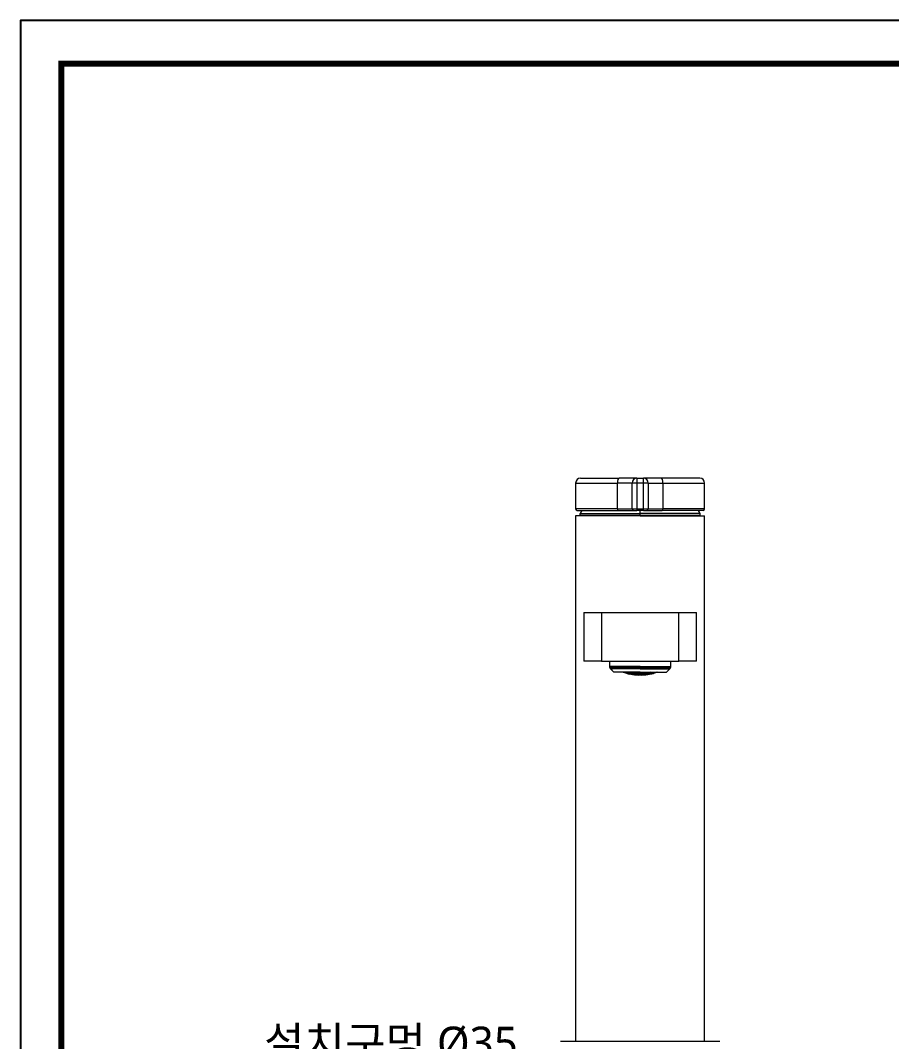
# Model space of a CAD drawing. Extents: x 2472 to 3262, y 0 to 579.
# Drawn here: x 2471.8 to 2741.9, y 262.1 to 578.8 of the extents above; entities that cross this region are included whole.
import ezdxf

# ---------------------------------------------------------------- set-up
doc = ezdxf.new("R2010")
doc.units = 0
doc.header["$LTSCALE"] = 10
doc.header["$MEASUREMENT"] = 0
doc.header["$PDMODE"] = 3
doc.header["$PDSIZE"] = -10
doc.layers.get('0').update_dxf_attribs({"linetype": 'CONTINUOUS'})
doc.layers.get('DEFPOINTS').update_dxf_attribs({"linetype": 'CONTINUOUS'})
doc.layers.add('1', color=7, linetype='CONTINUOUS')
doc.styles.add('Daelim Dimension', font='NanumGothic.ttf')
doc.dimstyles.new('DEFAULT', dxfattribs={"dimscale": 2, "dimtxt": 2, "dimasz": 2, "dimexe": 0, "dimexo": 2, "dimgap": 1, "dimtad": 1, "dimdec": 0, "dimzin": 9, "dimdsep": 46, "dimtxsty": 'Daelim Dimension', "dimcen": 0.5, "dimclrd": 5, "dimclre": 5, "dimclrt": 256, "dimadec": 1, "dimazin": 0, "dimtfac": 1, "dimtdec": 0, "dimtix": 1, "dimtmove": 0, "dimatfit": 3, "dimfxl": 1, "dimtolj": 1, "dimtzin": 1, "dimlwd": 9, "dimlwe": 9, "dimarcsym": 0})

# ---------------------------------------------------------------- blocks, each defined once
blk = doc.blocks.new('*D6')
at = {"color": 5, "lineweight": 9, "ltscale": 0.5, "transparency": 16777216}
for p, q in [((2646.17, 255.29), (2646.17, 252.58)), ((2681.17, 255.27), (2681.17, 252.58)), ((2646.17, 252.58), (2543.61, 252.58)), ((2677.17, 252.58), (2650.17, 252.58))]:
    blk.add_line(p, q, dxfattribs=at)
at = {"color": 5, "ltscale": 0.5, "transparency": 16777216}
for points in [[(2650.17, 253.25), (2650.17, 251.92), (2646.17, 252.58)], [(2677.17, 253.25), (2677.17, 251.92), (2681.17, 252.58)]]:
    blk.add_solid(points, dxfattribs=at)
at = {"layer": 'DEFPOINTS', "color": 0, "ltscale": 0.5, "transparency": 16777216}
for p in [(2646.17, 251.29), (2681.17, 252.58), (2681.17, 251.27)]:
    blk.add_point(p, dxfattribs=at)
at = {"color": 7, "ltscale": 0.5, "transparency": 16777216, "insert": (2586.72, 261.21), "char_height": 10, "attachment_point": 5, "style": 'Daelim Dimension'}
blk.add_mtext('\\A1;설치구멍 %%C35', dxfattribs=at)

msp = doc.modelspace()

# ---------------------------------------------------------------- linework, layer by layer
at = {"ltscale": 0.5}
msp.add_lwpolyline([(2471.83, 0), (3261.71, 0), (3261.71, 578.76), (2471.83, 578.76)], close=True, dxfattribs=at)
at = {"color": 5, "linetype": 'ByBlock', "lineweight": 200, "const_width": 1.82}
msp.add_lwpolyline([(2484.54, 24.78), (3248.94, 24.78), (3248.94, 565.32), (2484.54, 565.32)], close=True, dxfattribs=at)
at = {"layer": '1', "color": 7, "linetype": 'Continuous', "lineweight": 18}
for p, q in [((2643.98, 435.32), (2643.98, 427.32)), ((2645.48, 436.82), (2657.47, 436.82)), ((2662.98, 436.82), (2657.47, 436.82)), ((2661.48, 427.32), (2661.48, 435.32)), ((2662.98, 436.82), (2664.98, 436.82)), ((2670.49, 436.82), (2664.98, 436.82)), ((2666.48, 435.32), (2666.48, 427.32)), ((2682.48, 436.82), (2670.49, 436.82)), ((2683.98, 427.32), (2683.98, 435.32)), ((2643.98, 425.12), (2643.98, 262.12)), ((2663.98, 425.12), (2643.98, 425.12)), ((2644.48, 426.82), (2657.12, 426.82)), ((2645.33, 425.82), (2645.33, 425.32)), ((2645.33, 425.82), (2663.98, 425.82)), ((2645.33, 425.32), (2645.53, 425.12)), ((2645.33, 425.32), (2663.98, 425.32)), ((2657.12, 426.82), (2661.98, 426.82)), ((2661.98, 426.82), (2662.98, 426.82)), ((2664.98, 426.82), (2662.98, 426.82)), ((2682.63, 425.82), (2663.98, 425.82)), ((2663.98, 425.32), (2682.63, 425.32)), ((2663.98, 425.12), (2683.98, 425.12)), ((2664.98, 426.82), (2665.98, 426.82)), ((2665.98, 426.82), (2670.84, 426.82)), ((2683.48, 426.82), (2670.84, 426.82)), ((2682.43, 425.12), (2682.63, 425.32)), ((2682.63, 425.32), (2682.63, 425.82)), ((2683.98, 262.12), (2683.98, 425.12)), ((2646.48, 395.12), (2651.98, 395.12)), ((2646.48, 395.12), (2646.48, 380.12)), ((2651.98, 395.12), (2675.98, 395.12)), ((2675.98, 395.12), (2681.48, 395.12)), ((2681.48, 380.12), (2681.48, 395.12)), ((2651.98, 380.12), (2646.48, 380.12)), ((2651.98, 380.12), (2675.98, 380.12)), ((2654.45, 380.12), (2654.47, 378.39)), ((2673.5, 378.39), (2673.51, 380.12)), ((2681.48, 380.12), (2675.98, 380.12)), ((2654.76, 377.69), (2655.83, 376.62)), ((2672.13, 376.62), (2673.21, 377.69)), ((2663.98, 376.62), (2655.83, 376.62)), ((2659.48, 376.62), (2659.48, 376.47)), ((2660, 376.49), (2660, 376.62)), ((2660, 376.26), (2660, 376.45)), ((2660.41, 376.22), (2660.41, 376.09)), ((2660.69, 376.38), (2660.69, 376.62)), ((2660.69, 376.14), (2660.69, 376.34)), ((2660.9, 376.09), (2660.9, 376.1)), ((2661.21, 376.45), (2661.21, 376.62)), ((2661.21, 376.17), (2661.21, 376.41)), ((2661.9, 376.62), (2661.9, 376.38)), ((2661.9, 376.33), (2661.9, 376.1)), ((2661.98, 376.03), (2661.98, 375.91)), ((2662.42, 376.62), (2662.42, 376.5)), ((2662.42, 376.45), (2662.42, 376.18)), ((2662.42, 375.94), (2662.42, 376.14)), ((2663.12, 376.47), (2663.12, 376.62)), ((2663.12, 376.14), (2663.12, 376.41)), ((2663.12, 375.9), (2663.12, 376.1)), ((2663.64, 376.59), (2663.64, 376.28)), ((2663.64, 376.23), (2663.64, 375.99)), ((2663.64, 375.96), (2663.64, 375.79)), ((2663.98, 376.62), (2672.13, 376.62)), ((2664.33, 376.59), (2664.33, 376.28)), ((2664.33, 375.99), (2664.33, 376.23)), ((2664.33, 375.79), (2664.33, 375.96)), ((2664.85, 376.62), (2664.85, 376.47)), ((2664.85, 376.41), (2664.85, 376.14)), ((2664.85, 376.1), (2664.85, 375.9)), ((2665.54, 376.5), (2665.54, 376.62)), ((2665.54, 376.18), (2665.54, 376.45)), ((2665.54, 375.94), (2665.54, 376.14)), ((2665.98, 375.91), (2665.98, 376.03)), ((2666.06, 376.38), (2666.06, 376.62)), ((2666.06, 376.1), (2666.06, 376.33)), ((2666.75, 376.45), (2666.75, 376.62)), ((2666.75, 376.41), (2666.75, 376.17)), ((2667.07, 376.11), (2667.07, 376.09)), ((2667.27, 376.62), (2667.27, 376.38)), ((2667.27, 376.34), (2667.27, 376.14)), ((2667.56, 376.09), (2667.56, 376.22)), ((2667.56, 376.09), (2667.56, 376.09)), ((2667.97, 376.62), (2667.97, 376.49)), ((2667.97, 376.45), (2667.97, 376.26)), ((2668.49, 376.62), (2668.49, 376.47)), ((2663.88, 262.12), (2639.28, 262.12)), ((2688.68, 262.12), (2663.98, 262.12))]:
    msp.add_line(p, q, dxfattribs=at)
at = {"layer": '1', "color": 7, "linetype": 'Continuous', "lineweight": 13}
for p, q in [((2643.98, 435.32), (2656.95, 435.32)), ((2656.95, 427.32), (2656.95, 435.32)), ((2661.48, 435.32), (2656.95, 435.32)), ((2662.98, 435.32), (2661.48, 435.32)), ((2662.98, 436.82), (2662.98, 435.32)), ((2662.98, 435.32), (2662.98, 427.32)), ((2664.98, 435.32), (2662.98, 435.32)), ((2664.98, 435.32), (2664.98, 436.82)), ((2664.98, 427.32), (2664.98, 435.32)), ((2666.48, 435.32), (2664.98, 435.32)), ((2666.48, 435.32), (2671.02, 435.32)), ((2671.02, 435.32), (2683.98, 435.32)), ((2671.02, 435.32), (2671.02, 427.32)), ((2656.95, 427.32), (2643.98, 427.32)), ((2656.95, 427.32), (2661.48, 427.32)), ((2661.48, 427.32), (2662.98, 427.32)), ((2662.98, 427.32), (2662.98, 426.82)), ((2662.98, 427.32), (2664.98, 427.32)), ((2663.98, 425.32), (2663.98, 425.82)), ((2663.98, 425.32), (2663.98, 425.12)), ((2664.98, 426.82), (2664.98, 427.32)), ((2664.98, 427.32), (2666.48, 427.32)), ((2666.48, 427.32), (2671.02, 427.32)), ((2683.98, 427.32), (2671.02, 427.32)), ((2651.98, 395.12), (2651.98, 380.12)), ((2675.98, 380.12), (2675.98, 395.12)), ((2663.98, 378.39), (2654.47, 378.39)), ((2663.98, 378.01), (2654.55, 378.01)), ((2654.76, 377.69), (2655.46, 377.69)), ((2663.98, 377.69), (2655.46, 377.69)), ((2663.98, 378.39), (2673.5, 378.39)), ((2663.98, 378.01), (2673.42, 378.01)), ((2663.98, 377.69), (2673.21, 377.69))]:
    msp.add_line(p, q, dxfattribs=at)
at = {"layer": '1', "color": 7, "linetype": 'Continuous', "lineweight": 18}
for centre, radius, start, end in [((2645.48, 435.32), 1.5, 90, 180), ((2662.98, 435.32), 1.5, 90, 180), ((2664.98, 435.32), 1.5, 0, 90), ((2682.48, 435.32), 1.5, 0, 90), ((2644.48, 427.32), 0.5, 180, 270), ((2659.23, 417.89), 16, 146.0721, 150.2877), ((2661.98, 427.32), 0.5, 180, 270), ((2665.98, 427.32), 0.5, 270, 0), ((2668.74, 417.89), 16, 29.7123, 33.9277), ((2683.48, 427.32), 0.5, 270, 0), ((2655.47, 378.4), 1, 180.5, 202.75), ((2655.47, 378.4), 1, 202.75, 225), ((2672.5, 378.4), 1, 315, 337.25), ((2672.5, 378.4), 1, 337.25, 359.5)]:
    msp.add_arc(centre, radius, start, end, dxfattribs=at)
at = {"layer": '1', "color": 7, "linetype": 'Continuous', "lineweight": 13}
for centre, major_axis, ratio, start_param, end_param in [((2657.47, 435.32), (0, 1.5), 0.351852, 0, 1.570796), ((2670.49, 435.32), (0, 1.5), 0.351852, 4.712389, 6.283185), ((2657.12, 427.32), (0, -0.5), 0.351852, 4.712389, 6.283185), ((2663.98, 417.89), (0, 16), 0.000009, 5.230971, 5.304542), ((2670.84, 427.32), (0, -0.5), 0.351852, 0, 1.570796)]:
    msp.add_ellipse(centre, major_axis=major_axis, ratio=ratio, start_param=start_param, end_param=end_param, dxfattribs=at)
at = {"layer": '1', "color": 7, "linetype": 'Continuous', "lineweight": 18}
for points in [[(2658.69, 376.62), (2658.96, 376.55), (2659.23, 376.49), (2659.5, 376.44)], [(2659.5, 376.44), (2659.23, 376.49), (2658.96, 376.55), (2658.69, 376.62)], [(2659.48, 376.47), (2659.25, 376.51), (2659.02, 376.56), (2658.79, 376.62)], [(2659.48, 376.47), (2659.6, 376.47), (2659.71, 376.49), (2659.83, 376.5)], [(2659.9, 376.26), (2659.77, 376.31), (2659.63, 376.37), (2659.5, 376.44)], [(2659.83, 376.5), (2659.76, 376.54), (2659.69, 376.58), (2659.62, 376.62)], [(2659.65, 376.41), (2659.77, 376.42), (2659.88, 376.44), (2660, 376.45)], [(2659.65, 376.41), (2659.69, 376.4), (2659.77, 376.36), (2659.89, 376.31), (2659.96, 376.27), (2660, 376.26)], [(2659.77, 376.62), (2659.84, 376.57), (2659.92, 376.53), (2660, 376.49)], [(2660.66, 376.13), (2660.41, 376.17), (2660.16, 376.21), (2659.9, 376.26)], [(2660, 376.49), (2660.23, 376.45), (2660.46, 376.41), (2660.69, 376.38)], [(2660.69, 376.34), (2660.46, 376.37), (2660.23, 376.41), (2660, 376.45)], [(2660, 376.26), (2660.23, 376.22), (2660.46, 376.18), (2660.69, 376.14)], [(2661.04, 376.45), (2660.92, 376.51), (2660.81, 376.58), (2660.69, 376.65)], [(2660.69, 376.38), (2660.81, 376.4), (2660.92, 376.42), (2661.04, 376.45)], [(2661.04, 376.18), (2661, 376.2), (2660.93, 376.23), (2660.81, 376.28), (2660.73, 376.32), (2660.69, 376.34)], [(2661.04, 376.18), (2661, 376.18), (2660.92, 376.16), (2660.81, 376.15), (2660.73, 376.14), (2660.69, 376.14)], [(2660.87, 376.65), (2660.98, 376.58), (2661.1, 376.51), (2661.21, 376.45)], [(2661.21, 376.41), (2661.17, 376.4), (2661.1, 376.38), (2660.98, 376.35), (2660.9, 376.34), (2660.87, 376.33)], [(2660.87, 376.33), (2660.9, 376.31), (2660.98, 376.28), (2661.1, 376.22), (2661.17, 376.19), (2661.21, 376.17)], [(2660.87, 376.1), (2660.9, 376.1), (2660.98, 376.11), (2661.1, 376.13), (2661.17, 376.14), (2661.21, 376.14)], [(2660.87, 376.1), (2660.87, 376.1), (2660.88, 376.1), (2660.89, 376.09), (2660.89, 376.09), (2660.9, 376.09)], [(2661.9, 376.38), (2661.67, 376.4), (2661.44, 376.42), (2661.21, 376.45)], [(2661.9, 376.33), (2661.67, 376.35), (2661.44, 376.38), (2661.21, 376.41)], [(2661.9, 376.1), (2661.67, 376.12), (2661.44, 376.14), (2661.21, 376.17)], [(2661.9, 376.06), (2661.67, 376.08), (2661.44, 376.11), (2661.21, 376.14)], [(2662.25, 376.49), (2662.14, 376.45), (2662.02, 376.41), (2661.9, 376.38)], [(2662.25, 376.17), (2662.21, 376.19), (2662.14, 376.22), (2662.02, 376.28), (2661.94, 376.31), (2661.9, 376.33)], [(2662.25, 376.17), (2662.21, 376.16), (2662.14, 376.14), (2662.02, 376.12), (2661.94, 376.1), (2661.9, 376.1)], [(2662.25, 375.94), (2662.14, 375.98), (2662.02, 376.02), (2661.9, 376.06)], [(2661.98, 375.91), (2662.07, 375.91), (2662.16, 375.93), (2662.25, 375.94)], [(2662.25, 376.49), (2662.17, 376.53), (2662.09, 376.57), (2662.02, 376.62)], [(2662.42, 376.45), (2662.31, 376.41), (2662.19, 376.37), (2662.08, 376.34)], [(2662.42, 376.18), (2662.39, 376.2), (2662.31, 376.23), (2662.19, 376.28), (2662.12, 376.32), (2662.08, 376.34)], [(2662.42, 376.14), (2662.31, 376.11), (2662.19, 376.08), (2662.08, 376.06)], [(2662.08, 376.06), (2662.19, 376.02), (2662.31, 375.98), (2662.42, 375.94)], [(2662.42, 375.91), (2662.34, 375.9), (2662.26, 375.89), (2662.18, 375.88)], [(2662.42, 376.5), (2662.35, 376.54), (2662.28, 376.58), (2662.21, 376.62)], [(2662.42, 376.5), (2662.65, 376.49), (2662.89, 376.47), (2663.12, 376.47)], [(2663.12, 376.41), (2662.89, 376.42), (2662.65, 376.44), (2662.42, 376.45)], [(2662.42, 376.18), (2662.5, 376.18), (2662.66, 376.16), (2662.89, 376.15), (2663.04, 376.14), (2663.12, 376.14)], [(2663.12, 376.1), (2662.89, 376.11), (2662.65, 376.12), (2662.42, 376.14)], [(2662.42, 375.94), (2662.65, 375.92), (2662.89, 375.91), (2663.12, 375.9)], [(2663.12, 375.87), (2662.89, 375.88), (2662.65, 375.89), (2662.42, 375.91)], [(2663.46, 376.62), (2663.35, 376.56), (2663.23, 376.51), (2663.12, 376.47)], [(2663.46, 376.26), (2663.35, 376.31), (2663.23, 376.36), (2663.12, 376.41)], [(2663.46, 376.26), (2663.43, 376.24), (2663.35, 376.22), (2663.23, 376.18), (2663.16, 376.15), (2663.12, 376.14)], [(2663.46, 375.98), (2663.35, 376.02), (2663.23, 376.06), (2663.12, 376.1)], [(2663.46, 375.98), (2663.35, 375.95), (2663.23, 375.92), (2663.12, 375.9)], [(2663.46, 375.78), (2663.35, 375.81), (2663.23, 375.84), (2663.12, 375.87)], [(2663.64, 376.59), (2663.52, 376.53), (2663.41, 376.48), (2663.29, 376.43)], [(2663.64, 376.28), (2663.52, 376.33), (2663.41, 376.38), (2663.29, 376.43)], [(2663.64, 376.23), (2663.6, 376.22), (2663.52, 376.19), (2663.4, 376.15), (2663.33, 376.13), (2663.29, 376.11)], [(2663.64, 375.99), (2663.52, 376.03), (2663.41, 376.07), (2663.29, 376.11)], [(2663.64, 375.96), (2663.52, 375.93), (2663.41, 375.9), (2663.29, 375.88)], [(2663.64, 375.79), (2663.52, 375.82), (2663.41, 375.84), (2663.29, 375.88)], [(2663.45, 375.78), (2663.45, 375.78), (2663.46, 375.78), (2663.46, 375.78)], [(2664.33, 376.59), (2664.1, 376.58), (2663.87, 376.58), (2663.64, 376.59)], [(2663.64, 376.28), (2663.71, 376.28), (2663.87, 376.28), (2664.1, 376.28), (2664.25, 376.28), (2664.33, 376.28)], [(2664.33, 376.23), (2664.25, 376.23), (2664.1, 376.23), (2663.87, 376.23), (2663.71, 376.23), (2663.64, 376.23)], [(2663.64, 375.99), (2663.87, 375.99), (2664.1, 375.99), (2664.33, 375.99)], [(2664.33, 375.96), (2664.1, 375.96), (2663.87, 375.96), (2663.64, 375.96)], [(2663.64, 375.79), (2663.87, 375.79), (2664.1, 375.79), (2664.33, 375.79)], [(2664.33, 376.59), (2664.44, 376.53), (2664.56, 376.48), (2664.68, 376.43)], [(2664.68, 376.43), (2664.56, 376.38), (2664.45, 376.33), (2664.33, 376.28)], [(2664.68, 376.11), (2664.64, 376.13), (2664.56, 376.15), (2664.45, 376.19), (2664.37, 376.22), (2664.33, 376.23)], [(2664.68, 376.11), (2664.56, 376.07), (2664.45, 376.03), (2664.33, 375.99)], [(2664.68, 375.88), (2664.56, 375.9), (2664.44, 375.93), (2664.33, 375.96)], [(2664.68, 375.88), (2664.56, 375.84), (2664.45, 375.82), (2664.33, 375.79)], [(2664.5, 376.62), (2664.62, 376.56), (2664.73, 376.51), (2664.85, 376.47)], [(2664.5, 376.26), (2664.62, 376.31), (2664.73, 376.36), (2664.85, 376.41)], [(2664.5, 376.26), (2664.62, 376.22), (2664.73, 376.18), (2664.85, 376.14)], [(2664.5, 375.98), (2664.62, 376.02), (2664.73, 376.06), (2664.85, 376.1)], [(2664.5, 375.98), (2664.62, 375.95), (2664.73, 375.92), (2664.85, 375.9)], [(2664.85, 375.87), (2664.73, 375.84), (2664.62, 375.81), (2664.5, 375.78)], [(2664.5, 375.78), (2664.51, 375.78), (2664.51, 375.78), (2664.52, 375.78)], [(2664.85, 376.47), (2665.08, 376.47), (2665.31, 376.49), (2665.54, 376.5)], [(2665.54, 376.45), (2665.31, 376.44), (2665.08, 376.42), (2664.85, 376.41)], [(2664.85, 376.14), (2665.08, 376.15), (2665.31, 376.16), (2665.54, 376.18)], [(2665.54, 376.14), (2665.46, 376.14), (2665.31, 376.13), (2665.08, 376.11), (2664.93, 376.1), (2664.85, 376.1)], [(2664.85, 375.9), (2665.08, 375.91), (2665.31, 375.92), (2665.54, 375.94)], [(2665.54, 375.91), (2665.31, 375.89), (2665.08, 375.88), (2664.85, 375.87)], [(2665.54, 376.5), (2665.61, 376.54), (2665.68, 376.58), (2665.75, 376.62)], [(2665.89, 376.34), (2665.77, 376.37), (2665.66, 376.41), (2665.54, 376.45)], [(2665.54, 376.18), (2665.58, 376.2), (2665.66, 376.23), (2665.77, 376.28), (2665.85, 376.32), (2665.89, 376.34)], [(2665.54, 376.14), (2665.66, 376.11), (2665.77, 376.08), (2665.89, 376.06)], [(2665.54, 375.94), (2665.66, 375.98), (2665.77, 376.02), (2665.89, 376.06)], [(2665.78, 375.88), (2665.7, 375.89), (2665.62, 375.9), (2665.54, 375.91)], [(2665.72, 376.49), (2665.79, 376.53), (2665.87, 376.57), (2665.95, 376.62)], [(2665.72, 376.49), (2665.83, 376.45), (2665.95, 376.41), (2666.06, 376.38)], [(2666.06, 376.33), (2666.02, 376.31), (2665.94, 376.28), (2665.83, 376.22), (2665.75, 376.19), (2665.72, 376.17)], [(2665.72, 376.17), (2665.83, 376.14), (2665.95, 376.12), (2666.06, 376.1)], [(2666.06, 376.06), (2665.95, 376.02), (2665.83, 375.98), (2665.72, 375.94)], [(2665.72, 375.94), (2665.8, 375.93), (2665.89, 375.91), (2665.98, 375.91)], [(2666.75, 376.45), (2666.52, 376.42), (2666.29, 376.4), (2666.06, 376.38)], [(2666.75, 376.41), (2666.68, 376.4), (2666.52, 376.38), (2666.29, 376.35), (2666.14, 376.34), (2666.06, 376.33)], [(2666.75, 376.17), (2666.68, 376.16), (2666.52, 376.14), (2666.29, 376.12), (2666.14, 376.1), (2666.06, 376.1)], [(2666.75, 376.14), (2666.52, 376.11), (2666.29, 376.08), (2666.06, 376.06)], [(2666.75, 376.45), (2666.87, 376.51), (2666.99, 376.58), (2667.1, 376.65)], [(2666.75, 376.41), (2666.87, 376.38), (2666.99, 376.35), (2667.1, 376.33)], [(2666.75, 376.17), (2666.79, 376.19), (2666.87, 376.22), (2666.98, 376.28), (2667.06, 376.31), (2667.1, 376.33)], [(2667.1, 376.1), (2666.99, 376.11), (2666.87, 376.12), (2666.75, 376.14)], [(2667.27, 376.65), (2667.16, 376.58), (2667.04, 376.51), (2666.93, 376.45)], [(2667.27, 376.38), (2667.16, 376.4), (2667.04, 376.42), (2666.93, 376.45)], [(2667.27, 376.34), (2667.23, 376.32), (2667.16, 376.28), (2667.04, 376.23), (2666.97, 376.2), (2666.93, 376.18)], [(2666.93, 376.18), (2667.04, 376.16), (2667.16, 376.15), (2667.27, 376.14)], [(2667.07, 376.09), (2667.07, 376.09), (2667.08, 376.09), (2667.09, 376.1), (2667.1, 376.1), (2667.1, 376.1)], [(2667.27, 376.38), (2667.51, 376.41), (2667.74, 376.45), (2667.97, 376.49)], [(2667.97, 376.45), (2667.74, 376.41), (2667.51, 376.37), (2667.27, 376.34)], [(2667.27, 376.14), (2667.35, 376.15), (2667.5, 376.18), (2667.73, 376.22), (2667.89, 376.24), (2667.97, 376.26)], [(2668.06, 376.26), (2667.81, 376.21), (2667.56, 376.17), (2667.31, 376.13)], [(2667.53, 376.16), (2667.71, 376.19), (2667.89, 376.22), (2668.06, 376.26)], [(2667.97, 376.49), (2668.05, 376.53), (2668.12, 376.57), (2668.2, 376.62)], [(2668.31, 376.41), (2668.2, 376.42), (2668.08, 376.44), (2667.97, 376.45)], [(2667.97, 376.26), (2668, 376.27), (2668.08, 376.31), (2668.19, 376.36), (2668.27, 376.4), (2668.31, 376.41)], [(2668.47, 376.44), (2668.33, 376.37), (2668.2, 376.31), (2668.06, 376.26)], [(2668.35, 376.62), (2668.28, 376.58), (2668.21, 376.54), (2668.14, 376.5)], [(2668.49, 376.47), (2668.37, 376.47), (2668.26, 376.49), (2668.14, 376.5)], [(2668.47, 376.44), (2668.74, 376.49), (2669.01, 376.55), (2669.28, 376.62)], [(2669.28, 376.62), (2669.01, 376.55), (2668.74, 376.49), (2668.47, 376.44)], [(2669.18, 376.62), (2668.95, 376.56), (2668.72, 376.51), (2668.49, 376.47)]]:
    msp.add_open_spline(points, degree=3, dxfattribs=at)
for points, knots in [([(2659.48, 376.48), (2659.48, 376.48), (2659.48, 376.48), (2659.48, 376.47), (2659.48, 376.47), (2659.48, 376.47), (2659.48, 376.46), (2659.48, 376.46), (2659.48, 376.46), (2659.48, 376.46), (2659.48, 376.45), (2659.48, 376.45), (2659.48, 376.45), (2659.48, 376.45), (2659.49, 376.44), (2659.49, 376.44), (2659.49, 376.44), (2659.49, 376.44), (2659.5, 376.44), (2659.5, 376.44)], [0, 0, 0, 0, 0.043982, 0.088347, 0.133158, 0.178481, 0.224376, 0.270894, 0.318081, 0.365983, 0.414647, 0.464122, 0.505012, 0.557767, 0.622406, 0.698931, 0.787361, 0.887721, 1, 1, 1, 1]), ([(2659.88, 376.3), (2659.88, 376.3), (2659.88, 376.3), (2659.88, 376.29), (2659.88, 376.29), (2659.88, 376.29), (2659.88, 376.29), (2659.88, 376.28), (2659.88, 376.28), (2659.88, 376.28), (2659.88, 376.28), (2659.89, 376.27), (2659.89, 376.27), (2659.89, 376.27), (2659.89, 376.26), (2659.89, 376.26), (2659.9, 376.26), (2659.9, 376.26), (2659.9, 376.26), (2659.9, 376.26)], [0, 0, 0, 0, 0.039545, 0.079467, 0.119822, 0.16066, 0.202021, 0.243941, 0.28645, 0.329579, 0.373358, 0.417819, 0.463002, 0.536042, 0.615606, 0.701781, 0.79458, 0.893982, 1, 1, 1, 1]), ([(2660.51, 376.12), (2660.51, 376.12), (2660.51, 376.12), (2660.5, 376.12), (2660.5, 376.12), (2660.49, 376.12), (2660.49, 376.13), (2660.48, 376.13), (2660.48, 376.13), (2660.47, 376.13), (2660.47, 376.13), (2660.47, 376.13), (2660.46, 376.13), (2660.46, 376.13), (2660.45, 376.13), (2660.45, 376.14), (2660.45, 376.14), (2660.44, 376.14), (2660.44, 376.14), (2660.44, 376.14), (2660.44, 376.14), (2660.43, 376.14), (2660.43, 376.14), (2660.43, 376.14), (2660.43, 376.14), (2660.42, 376.14), (2660.42, 376.14), (2660.42, 376.15), (2660.42, 376.15), (2660.42, 376.15), (2660.42, 376.15), (2660.42, 376.15), (2660.41, 376.15), (2660.41, 376.15), (2660.41, 376.15), (2660.41, 376.15), (2660.41, 376.15), (2660.41, 376.15), (2660.41, 376.15), (2660.41, 376.15), (2660.41, 376.15), (2660.41, 376.15), (2660.41, 376.16), (2660.41, 376.16), (2660.41, 376.16), (2660.41, 376.16), (2660.41, 376.16), (2660.41, 376.16), (2660.41, 376.16)], [0, 0, 0, 0, 0.001721, 0.031499, 0.060922, 0.089991, 0.118706, 0.147066, 0.175072, 0.202724, 0.230022, 0.256965, 0.283554, 0.309789, 0.33567, 0.361197, 0.386369, 0.411187, 0.435651, 0.459761, 0.483517, 0.506919, 0.529966, 0.55266, 0.575, 0.596985, 0.618617, 0.639894, 0.660818, 0.681388, 0.701604, 0.721466, 0.740974, 0.760129, 0.778929, 0.797376, 0.81547, 0.833209, 0.850595, 0.867628, 0.884307, 0.900633, 0.916605, 0.932224, 0.94749, 0.962402, 0.976962, 1, 1, 1, 1]), ([(2660.45, 376.11), (2660.45, 376.11), (2660.46, 376.1), (2660.52, 376.08), (2660.59, 376.06), (2660.62, 376.05)], [0, 0, 0, 0, 0.333325, 0.666662, 1, 1, 1, 1]), ([(2660.62, 376.05), (2660.59, 376.06), (2660.52, 376.08), (2660.46, 376.1), (2660.45, 376.11), (2660.45, 376.11)], [0, 0, 0, 0, 0.333334, 0.666668, 1, 1, 1, 1]), ([(2660.66, 376.13), (2660.65, 376.13), (2660.65, 376.13), (2660.64, 376.13), (2660.64, 376.13), (2660.63, 376.13), (2660.63, 376.13), (2660.62, 376.13), (2660.62, 376.14), (2660.62, 376.14), (2660.61, 376.14), (2660.61, 376.14), (2660.61, 376.14), (2660.6, 376.14), (2660.6, 376.15), (2660.59, 376.15), (2660.59, 376.16), (2660.58, 376.16), (2660.58, 376.16), (2660.58, 376.17), (2660.58, 376.17), (2660.58, 376.17)], [0, 0, 0, 0, 0.066566, 0.129806, 0.189722, 0.246316, 0.299591, 0.349551, 0.396201, 0.439544, 0.479585, 0.516331, 0.549789, 0.579968, 0.656385, 0.726819, 0.791494, 0.850704, 0.904835, 0.954386, 1, 1, 1, 1]), ([(2667.34, 376.05), (2667.17, 376.02), (2666.81, 375.95), (2666.25, 375.86), (2665.7, 375.79), (2665.22, 375.75), (2664.83, 375.72), (2664.51, 375.71), (2664.24, 375.7), (2663.98, 375.7), (2663.71, 375.7), (2663.42, 375.71), (2663.12, 375.72), (2662.77, 375.75), (2662.29, 375.79), (2661.71, 375.86), (2661.15, 375.95), (2660.8, 376.02), (2660.62, 376.05)], [0, 0, 0, 0, 0.063059, 0.126117, 0.189176, 0.252235, 0.313502, 0.374768, 0.436035, 0.497302, 0.568022, 0.638741, 0.688375, 0.738009, 0.807605, 0.877201, 0.938601, 1, 1, 1, 1]), ([(2661.98, 375.91), (2661.79, 375.93), (2661.61, 375.96), (2661.25, 376.02), (2661.07, 376.05), (2660.9, 376.09)], [0, 0, 0, 0, 0.5, 0.5, 1, 1, 1, 1]), ([(2662.18, 375.88), (2662.39, 375.86), (2662.6, 375.83), (2663.02, 375.8), (2663.23, 375.79), (2663.45, 375.78)], [0, 0, 0, 0, 0.5, 0.5, 1, 1, 1, 1]), ([(2664.52, 375.78), (2664.73, 375.79), (2664.95, 375.8), (2665.37, 375.83), (2665.58, 375.86), (2665.78, 375.88)], [0, 0, 0, 0, 0.5, 0.5, 1, 1, 1, 1]), ([(2667.07, 376.09), (2666.89, 376.05), (2666.72, 376.02), (2666.36, 375.96), (2666.17, 375.93), (2665.98, 375.91)], [0, 0, 0, 0, 0.5, 0.5, 1, 1, 1, 1]), ([(2667.52, 376.11), (2667.52, 376.11), (2667.51, 376.1), (2667.45, 376.08), (2667.38, 376.06), (2667.34, 376.05)], [0, 0, 0, 0, 0.333325, 0.666662, 1, 1, 1, 1]), ([(2667.48, 376.09), (2667.49, 376.09), (2667.51, 376.1), (2667.52, 376.11), (2667.52, 376.11), (2667.52, 376.11)], [0, 0, 0, 0, 0.333882, 0.999988, 1, 1, 1, 1]), ([(2667.5, 376.13), (2667.52, 376.14), (2667.55, 376.15), (2667.56, 376.15), (2667.56, 376.16)], [0, 0, 0, 0, 0.479557, 1, 1, 1, 1]), ([(2668.06, 376.26), (2668.06, 376.26), (2668.06, 376.26), (2668.07, 376.26), (2668.07, 376.26), (2668.07, 376.26), (2668.07, 376.26), (2668.07, 376.26), (2668.07, 376.26), (2668.08, 376.26), (2668.08, 376.26), (2668.08, 376.27), (2668.08, 376.27), (2668.08, 376.27), (2668.08, 376.27), (2668.08, 376.27), (2668.08, 376.28), (2668.08, 376.28), (2668.08, 376.29), (2668.08, 376.3), (2668.08, 376.3), (2668.08, 376.3)], [0, 0, 0, 0, 0.049179, 0.097008, 0.1435, 0.188659, 0.232486, 0.274977, 0.31613, 0.355944, 0.39442, 0.431561, 0.467375, 0.501872, 0.535065, 0.617997, 0.698477, 0.776709, 0.852882, 0.927215, 1, 1, 1, 1]), ([(2668.47, 376.44), (2668.47, 376.44), (2668.47, 376.44), (2668.47, 376.44), (2668.47, 376.44), (2668.47, 376.44), (2668.48, 376.44), (2668.48, 376.44), (2668.48, 376.44), (2668.48, 376.44), (2668.48, 376.44), (2668.48, 376.44), (2668.48, 376.45), (2668.48, 376.45), (2668.48, 376.45), (2668.48, 376.45), (2668.48, 376.45), (2668.49, 376.45), (2668.49, 376.45), (2668.49, 376.46), (2668.49, 376.46), (2668.49, 376.47), (2668.49, 376.47), (2668.49, 376.48), (2668.49, 376.48)], [0, 0, 0, 0, 0.049982, 0.097746, 0.143294, 0.186625, 0.227737, 0.266632, 0.30331, 0.337777, 0.370034, 0.400082, 0.427923, 0.453556, 0.476983, 0.498204, 0.517222, 0.534042, 0.616667, 0.697002, 0.775266, 0.851675, 0.926486, 1, 1, 1, 1])]:
    msp.add_open_spline(points, degree=3, knots=knots, dxfattribs=at)
at = {"layer": '1', "color": 7, "linetype": 'Continuous', "lineweight": 13}
for points, knots in [([(2660.41, 376.16), (2660.41, 376.16), (2660.41, 376.16), (2660.41, 376.16), (2660.41, 376.16), (2660.41, 376.16), (2660.42, 376.16), (2660.42, 376.16), (2660.43, 376.17), (2660.43, 376.17), (2660.44, 376.17), (2660.45, 376.17), (2660.45, 376.17), (2660.45, 376.17)], [0, 0, 0, 0, 0.054634, 0.144967, 0.236219, 0.328396, 0.421504, 0.515549, 0.610535, 0.706468, 0.803354, 0.901196, 1, 1, 1, 1]), ([(2660.45, 376.17), (2660.45, 376.16), (2660.46, 376.15), (2660.46, 376.14), (2660.48, 376.12), (2660.48, 376.12), (2660.49, 376.12)], [0, 0, 0, 0, 0.249998, 0.499999, 0.75, 1, 1, 1, 1]), ([(2660.62, 376.05), (2660.62, 376.05), (2660.61, 376.06), (2660.61, 376.09), (2660.61, 376.1)], [0, 0, 0, 0, 0.500013, 1, 1, 1, 1]), ([(2667.36, 376.1), (2667.36, 376.09), (2667.36, 376.06), (2667.35, 376.05), (2667.34, 376.05)], [0, 0, 0, 0, 0.499987, 1, 1, 1, 1]), ([(2667.48, 376.12), (2667.48, 376.12), (2667.49, 376.12), (2667.5, 376.14), (2667.51, 376.15), (2667.51, 376.16), (2667.51, 376.17)], [0, 0, 0, 0, 0.250001, 0.500002, 0.750002, 1, 1, 1, 1]), ([(2667.48, 376.12), (2667.5, 376.12), (2667.51, 376.12), (2667.52, 376.11), (2667.52, 376.11)], [0, 0, 0, 0, 0.99994, 1, 1, 1, 1]), ([(2667.56, 376.16), (2667.56, 376.16), (2667.56, 376.16), (2667.54, 376.17), (2667.51, 376.17)], [0, 0, 0, 0, 0.197136, 1, 1, 1, 1])]:
    msp.add_open_spline(points, degree=3, knots=knots, dxfattribs=at)
for points in [[(2660.45, 376.11), (2660.46, 376.12), (2660.47, 376.12), (2660.49, 376.12)], [(2660.49, 376.12), (2660.54, 376.12), (2660.6, 376.12), (2660.66, 376.13)], [(2667.31, 376.13), (2667.37, 376.12), (2667.42, 376.12), (2667.48, 376.12)]]:
    msp.add_open_spline(points, degree=3, dxfattribs=at)

# ---------------------------------------------------------------- dimensions: what is measured, and where the dimension line sits
at = {"color": 5, "ltscale": 0.5}
dim = msp.add_linear_dim(base=(2681.17, 252.58), p1=(2646.17, 251.29), p2=(2681.17, 251.27), text='설치구멍 %%C<>', dimstyle='DEFAULT', override={"dimtxt": 5, "dimclrt": 7}, dxfattribs=at)
dim.commit()
dim.dimension.update_dxf_attribs({"geometry": '*D6', "text_midpoint": (2586.72, 252.58), "dimtype": 160})

doc.saveas('drawing.dxf')
